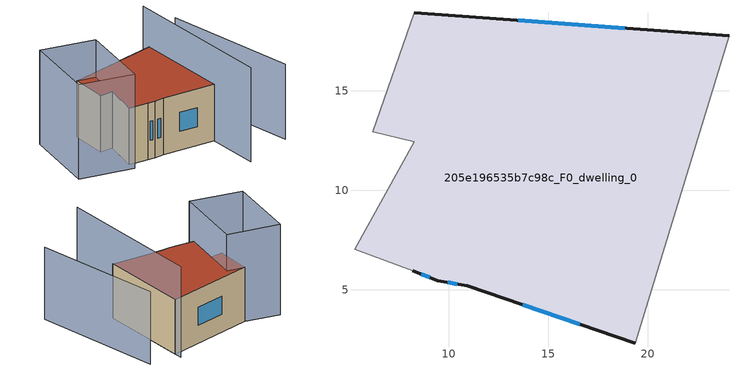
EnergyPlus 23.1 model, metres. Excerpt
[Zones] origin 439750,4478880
205e196535b7c98c_F0_dwelling_0
 floor ground (EU_floor_Construction): 24.09,17.78 19.38,2.31 10.92,5.19 9.44,5.46 8.19,5.94 5.25,7.04 8.25,12.44 6.18,12.95 8.25,18.93 z0
 wall outside (EU_wall_Construction): 24.09,17.78 8.25,18.93 / 8.19,5.94 9.44,5.46 10.92,5.19 19.38,2.31 z0:9
 wall adiabatic (EU_wall_Construction): 8.25,18.93 6.18,12.95 8.25,12.44 5.25,7.04 8.19,5.94 / 19.38,2.31 24.09,17.78 z0:9
 window (EU_Window_Construction): 18.84,18.16 13.5,18.55 / 13.72,4.24 16.58,3.27 / 9.93,5.37 10.43,5.28 / 8.61,5.78 9.03,5.62 z2.98:6.02
 roof outside (EU_roof_Construction): 19.38,2.31 24.09,17.78 8.25,18.93 6.18,12.95 8.25,12.44 5.25,7.04 8.19,5.94 9.44,5.46 10.92,5.19 z9
shading: 26,-5.63 29.29,16.99 z0:12; 16.71,-6.46 24.51,19.15 / -3.24,9.79 3.01,21.68 / 3.01,21.68 10.93,17.52 / 10.93,17.52 4.67,5.63 / 4.67,5.63 -3.24,9.79 z0:15
[Building]
EU S2 Campaign: North Axis=0; Terrain=City; Solar Distribution=FullExterior
[Site:Location]
Madrid: Latitude=40.5; Longitude=-3.5; Time Zone=1; Elevation=609
[SizingPeriod:WeatherFileDays]
AnnualSizingPeriod: Begin Month=1; Begin Day of Month=1; End Month=12; End Day of Month=31; Day of Week for Start Day=Monday; Use Weather File Daylight Saving Period=No; Use Weather File Rain and Snow Indicators=No
[MATERIAL]
EU_InternalMass_Material: Roughness=MediumRough; Thickness=0.1; Conductivity=1; Density=1800; Specific Heat=900; Thermal Absorptance=0.9; Solar Absorptance=0.7; Visible Absorptance=0.7
[MATERIAL:NOMASS] Roughness=MediumRough; Thermal Absorptance=0.9; Solar Absorptance=0.7; Visible Absorptance=0.7
Name | Thermal Resistance
EU_wall_NoMass | 0.609216
EU_roof_NoMass | 0.513268
EU_floor_NoMass | 0.568163
[WINDOWMATERIAL:SIMPLEGLAZINGSYSTEM]
EU_Window_SimpleGlazing: UFactor=5.50606; Solar Heat Gain Coefficient=0.85; Visible Transmittance=0.85
[CONSTRUCTION]
EU_wall_Construction: EU_wall_NoMass
EU_roof_Construction: EU_roof_NoMass
EU_floor_Construction: EU_floor_NoMass
EU_InternalMass_Construction: EU_InternalMass_Material
EU_Window_Construction: EU_Window_SimpleGlazing
[ZONE]
205e196535b7c98c_F0_dwelling_0: Type=1; Multiplier=1; Ceiling Height=autocalculate; Volume=1922.38; Floor Area=autocalculate; Part of Total Floor Area=Yes
[INTERNALMASS]
205e196535b7c98c_F0_dwelling_0_EU_InternalMass: Construction=EU_InternalMass_Construction; Zone or ZoneList=205e196535b7c98c_F0_dwelling_0; Surface Area=213.597
[OTHEREQUIPMENT]
EU_Step8_InternalGain_205e196535b7c98c_F0_dwelling_0_f000: Fuel Type=Electricity; Zone or ZoneList or Space or SpaceList=205e196535b7c98c_F0_dwelling_0; Schedule=EU_Step8_GainSchedule_205e196535b7c98c_F0_dwelling_0_f000; Design Level Calculation Method=Watts/Area; Power per Zone Floor Area=1; Fraction Latent=0; Fraction Radiant=0; Fraction Lost=0; Carbon Dioxide Generation Rate=0; EndUse Subcategory=EU_Step8_InternalGains
[ZONEVENTILATION:DESIGNFLOWRATE]
EU_ConstantAir_205e196535b7c98c_F0_dwelling_0: Zone or ZoneList or Space or SpaceList=205e196535b7c98c_F0_dwelling_0; Schedule=EU_AlwaysOn; Design Flow Rate Calculation Method=AirChanges/Hour; Air Changes per Hour=0.752966; Ventilation Type=Natural; Fan Pressure Rise=0; Fan Total Efficiency=1; Constant Term Coefficient=1; Temperature Term Coefficient=0; Velocity Term Coefficient=0; Velocity Squared Term Coefficient=0; Minimum Indoor Temperature=-100; Maximum Indoor Temperature=100; Delta Temperature=-100; Minimum Outdoor Temperature=-100; Maximum Outdoor Temperature=100; Maximum Wind Speed=40
[HVACTEMPLATE:THERMOSTAT]
EU_HeatOnly_205e196535b7c98c_F0_dwelling_0: Constant Heating Setpoint=20; Constant Cooling Setpoint=50
[HVACTEMPLATE:ZONE:IDEALLOADSAIRSYSTEM]
205e196535b7c98c_F0_dwelling_0: Template Thermostat=EU_HeatOnly_205e196535b7c98c_F0_dwelling_0; System Availability Schedule=EU_AlwaysOn; Maximum Heating Supply Air Temperature=50; Minimum Cooling Supply Air Temperature=13; Maximum Heating Supply Air Humidity Ratio=0.0156; Minimum Cooling Supply Air Humidity Ratio=0.0077; Heating Limit=NoLimit; Cooling Limit=NoLimit; Heating Availability Schedule=EU_AlwaysOn; Cooling Availability Schedule=EU_CoolingOff; Dehumidification Control Type=ConstantSensibleHeatRatio; Cooling Sensible Heat Ratio=0.7; Dehumidification Setpoint=60; Humidification Control Type=None; Humidification Setpoint=30; Outdoor Air Method=None; Outdoor Air Flow Rate per Person=0.00944; Outdoor Air Flow Rate per Zone Floor Area=0; Outdoor Air Flow Rate per Zone=0; Demand Controlled Ventilation Type=None; Outdoor Air Economizer Type=NoEconomizer; Heat Recovery Type=None; Sensible Heat Recovery Effectiveness=0.7; Latent Heat Recovery Effectiveness=0.65
[SIZING:ZONE]
205e196535b7c98c_F0_dwelling_0: Zone Cooling Design Supply Air Temperature Input Method=SupplyAirTemperature; Zone Cooling Design Supply Air Temperature=13; Zone Heating Design Supply Air Temperature Input Method=SupplyAirTemperature; Zone Heating Design Supply Air Temperature=50; Zone Cooling Design Supply Air Humidity Ratio=0.008; Zone Heating Design Supply Air Humidity Ratio=0.008; Cooling Design Air Flow Method=DesignDay; Cooling Design Air Flow Rate=0; Cooling Minimum Air Flow per Zone Floor Area=0.000762; Cooling Minimum Air Flow=0; Cooling Minimum Air Flow Fraction=0.2; Heating Design Air Flow Method=DesignDay; Heating Design Air Flow Rate=0; Heating Maximum Air Flow per Zone Floor Area=0.002032; Heating Maximum Air Flow=0.141576; Heating Maximum Air Flow Fraction=0.3; Account for Dedicated Outdoor Air System=No; Dedicated Outdoor Air System Control Strategy=NeutralSupplyAir; Dedicated Outdoor Air Low Setpoint Temperature for Design=autosize; Dedicated Outdoor Air High Setpoint Temperature for Design=autosize; Zone Load Sizing Method=Sensible Load Only No Latent Load; Zone Latent Cooling Design Supply Air Humidity Ratio Input Method=HumidityRatioDifference; Zone Cooling Design Supply Air Humidity Ratio Difference=0.005; Zone Latent Heating Design Supply Air Humidity Ratio Input Method=HumidityRatioDifference; Zone Humidification Design Supply Air Humidity Ratio Difference=0.005
[SCHEDULE:CONSTANT]
Name | Hourly Value
EU_AlwaysOn | 1
EU_CoolingOff | 0
[SCHEDULE:FILE]
EU_Step8_GainSchedule_205e196535b7c98c_F0_dwelling_0_f000: File=../../schedules/205e196535b7c98c/205e196535b7c98c_F0_dwelling_0_f000_gain.csv; Column Number=1; Rows to Skip at Top=0; Number of Hours of Data=8760; Column Separator=Comma; Interpolate to Timestep=No; Minutes per Item=60; Adjust Schedule for Daylight Savings=Yes
